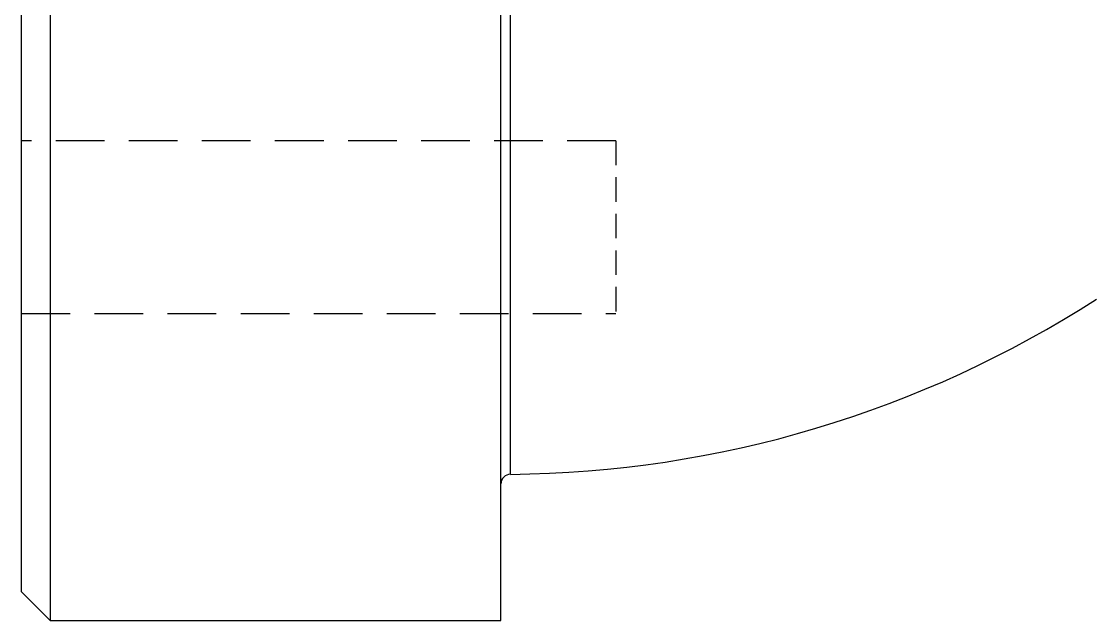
# Model space of a CAD drawing. Header units: millimetres. Extents: x 2469 to 2970, y 2097 to 2450.
# Drawn here: x 2683.6 to 2739.7, y 2201.9 to 2233.2 of the extents above; entities that cross this region are included whole.
import ezdxf

# ---------------------------------------------------------------- set-up
doc = ezdxf.new("R2010")
doc.units = ezdxf.units.MM
doc.linetypes.add('HIDDEN', pattern=[9.525, 6.35, -3.175])
doc.layers.add('21', color=7, linetype='Continuous', true_color=0xffffff)

msp = doc.modelspace()

# ---------------------------------------------------------------- linework, layer by layer
at = {"layer": '21', "color": 7, "linetype": 'Continuous'}
for p, q in [((2708.633, 2201.948), (2708.633, 2331.948)), ((2709.131, 2209.565), (2709.131, 2266.948)), ((2683.633, 2203.448), (2683.633, 2246.158)), ((2685.133, 2240.326), (2685.133, 2201.948)), ((2683.633, 2203.448), (2685.133, 2201.948)), ((2685.133, 2201.948), (2708.633, 2201.948))]:
    msp.add_line(p, q, dxfattribs=at)
at = {"layer": '21', "color": 8, "linetype": 'HIDDEN', "ltscale": 0.4}
for p, q in [((2714.633, 2226.948), (2683.633, 2226.948)), ((2683.633, 2217.948), (2714.633, 2217.948))]:
    msp.add_line(p, q, dxfattribs=at)
at = {"layer": '21', "color": 8, "linetype": 'HIDDEN', "ltscale": 0.2}
msp.add_line((2714.633, 2226.948), (2714.633, 2217.948), dxfattribs=at)
at = {"layer": '21', "color": 7, "linetype": 'Continuous'}
for centre, radius, start, end in [((2708.633, 2266.948), 57.386, 270.49737, 302.76926), ((2709.136, 2209.062), 0.503, 90.4974, 180)]:
    msp.add_arc(centre, radius, start, end, dxfattribs=at)

doc.saveas('drawing.dxf')
